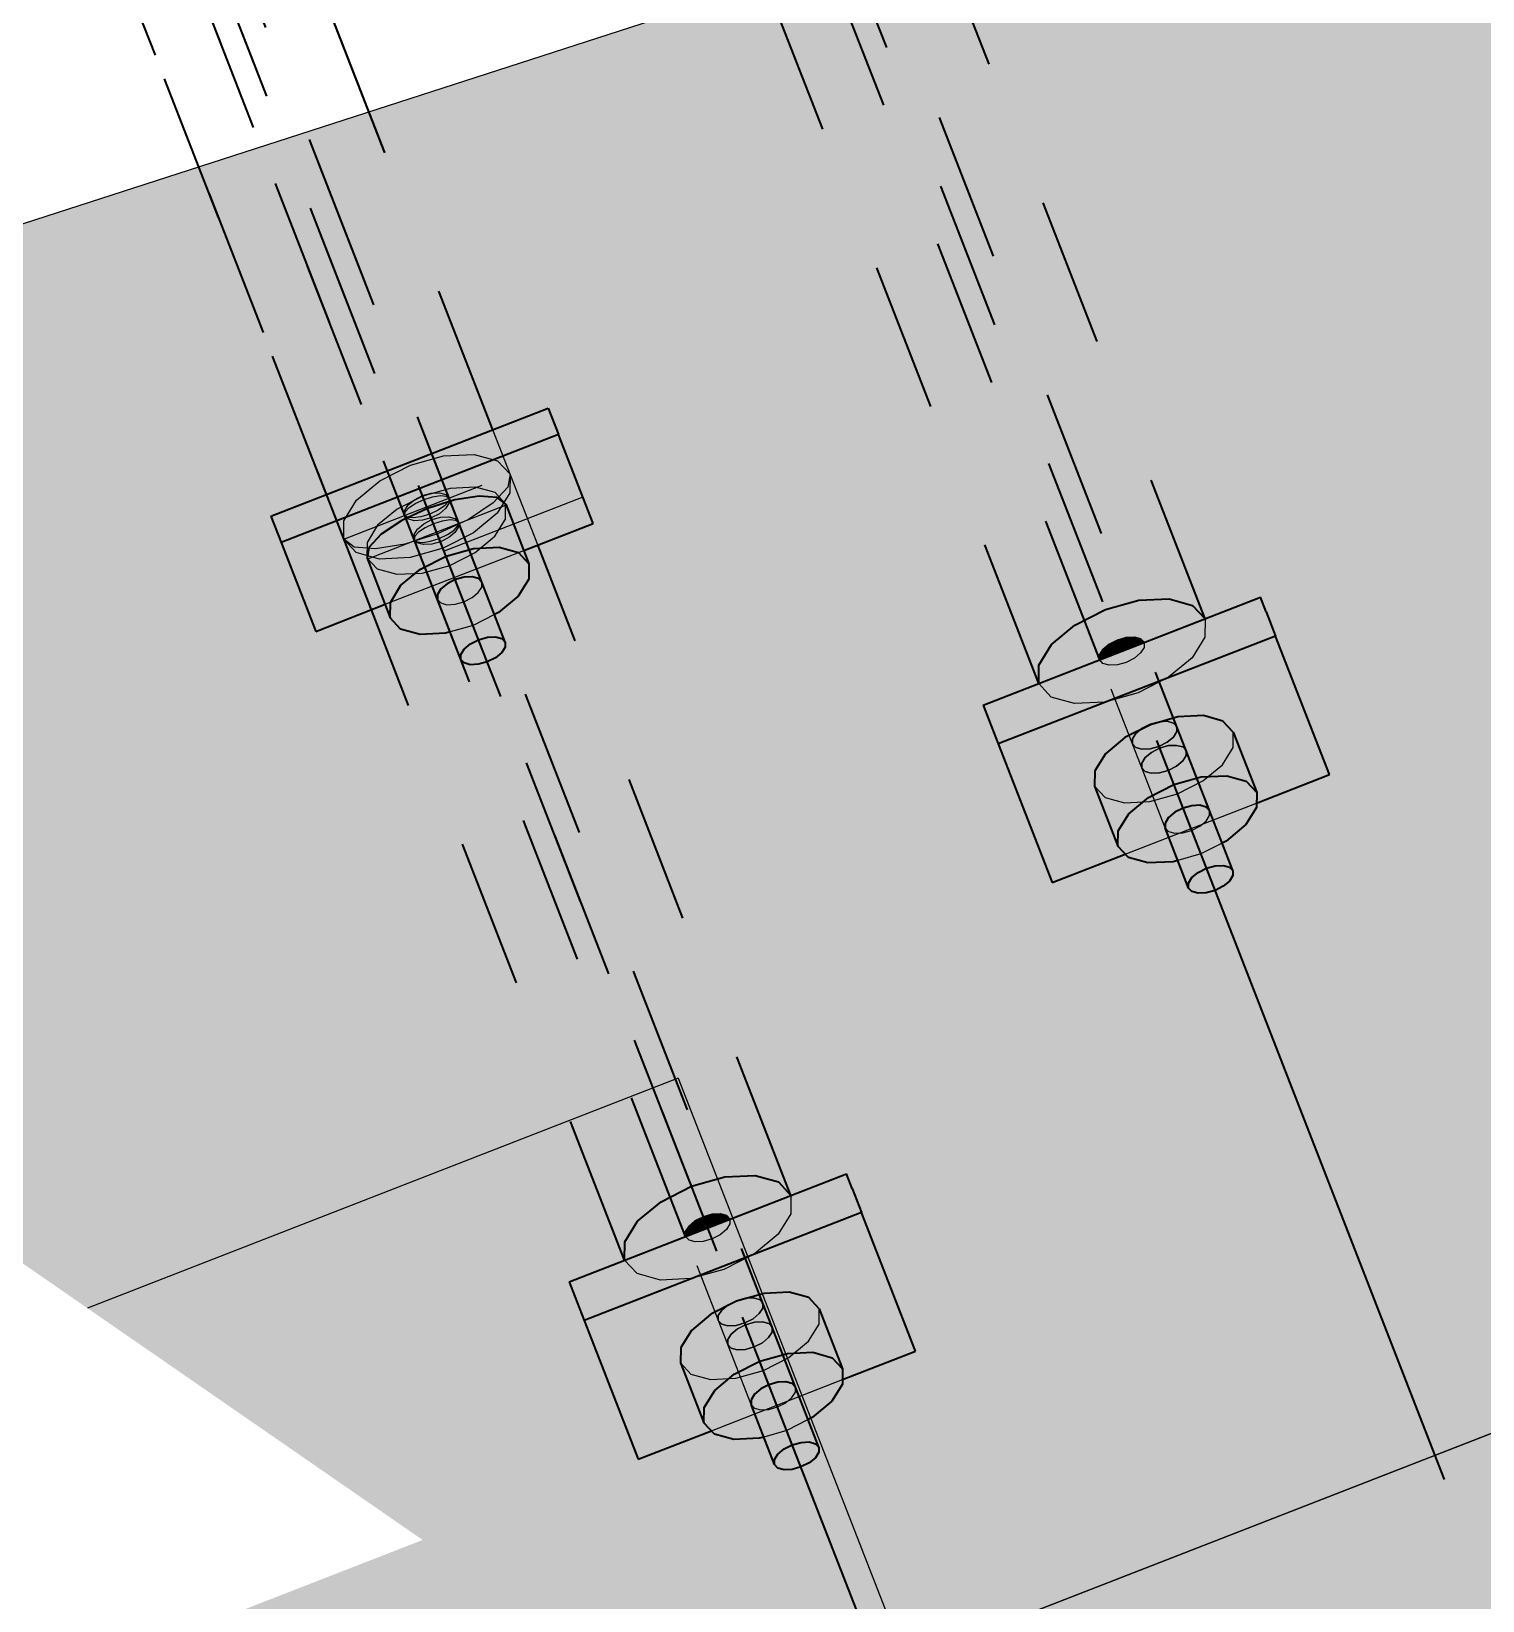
# Model space of a CAD drawing. Header units: metres. Extents: x 2688466 to 2688595, y 1221626 to 1221756.
# Drawn here: x 2688541.623 to 2688542.598, y 1221694.827 to 1221695.882 of the extents above; entities that cross this region are included whole.
import ezdxf

# ---------------------------------------------------------------- set-up
doc = ezdxf.new("R2010")
doc.units = ezdxf.units.M
doc.linetypes.add('AUSGEZOGEN', pattern=[0])
doc.linetypes.add('VERDECKT2_S2', pattern=[0.15, 0.1, -0.05])
for name, color, linetype, lineweight in [('Beton Ansicht', 7, 'AUSGEZOGEN', 35), ('Schnittbeschriftung', 7, 'AUSGEZOGEN', 50), ('Standard', 7, 'AUSGEZOGEN', 13)]:
    doc.layers.add(name, color=color, linetype=linetype, lineweight=lineweight)

msp = doc.modelspace()

# ---------------------------------------------------------------- hatches: boundary and pattern name
at = {"layer": 'Beton Ansicht', "linetype": 'AUSGEZOGEN', "lineweight": 13, "transparency": 33554687}
for color, points in [(6, [(2688541.7836, 1221695.5559), (2688541.7905, 1221695.5382), (2688541.9768, 1221695.6108), (2688541.9699, 1221695.6285)]), (6, [(2688541.7905, 1221695.5382), (2688541.8137, 1221695.4785), (2688541.8603, 1221695.4967), (2688541.8482, 1221695.5277), (2688541.8495, 1221695.5349), (2688541.8577, 1221695.5438), (2688541.8715, 1221695.553), (2688541.8889, 1221695.5611), (2688541.9072, 1221695.5669), (2688541.9236, 1221695.5694), (2688541.9356, 1221695.5684), (2688541.9414, 1221695.564), (2688541.9535, 1221695.5329), (2688542.0001, 1221695.5511), (2688541.9768, 1221695.6108)]), (5, [(2688541.9013, 1221695.5291), (2688541.9198, 1221695.5343), (2688541.9072, 1221695.5669), (2688541.8889, 1221695.5611)]), (5, [(2688541.9198, 1221695.5343), (2688541.9369, 1221695.5351), (2688541.9236, 1221695.5694), (2688541.9072, 1221695.5669)]), (5, [(2688541.9369, 1221695.5351), (2688541.95, 1221695.5315), (2688541.9356, 1221695.5684), (2688541.9236, 1221695.5694)]), (5, [(2688541.95, 1221695.5315), (2688541.957, 1221695.524), (2688541.9414, 1221695.564), (2688541.9356, 1221695.5684)]), (5, [(2688541.8842, 1221695.5204), (2688541.9013, 1221695.5291), (2688541.8889, 1221695.5611), (2688541.8715, 1221695.553)]), (5, [(2688541.871, 1221695.5095), (2688541.8842, 1221695.5204), (2688541.8715, 1221695.553), (2688541.8577, 1221695.5438)]), (5, [(2688541.8639, 1221695.498), (2688541.871, 1221695.5095), (2688541.8577, 1221695.5438), (2688541.8495, 1221695.5349)]), (5, [(2688541.8638, 1221695.4877), (2688541.8639, 1221695.498), (2688541.8495, 1221695.5349), (2688541.8482, 1221695.5277)]), (5, [(2688541.9366, 1221695.4912), (2688541.9498, 1221695.5022), (2688541.9569, 1221695.5137), (2688541.957, 1221695.524), (2688541.95, 1221695.5315), (2688541.9369, 1221695.5351), (2688541.9198, 1221695.5343), (2688541.9013, 1221695.5291), (2688541.8842, 1221695.5204), (2688541.871, 1221695.5095), (2688541.8639, 1221695.498), (2688541.8638, 1221695.4877), (2688541.8708, 1221695.4801), (2688541.8839, 1221695.4765), (2688541.9009, 1221695.4774), (2688541.904, 1221695.4782), (2688541.8955, 1221695.5), (2688541.8955, 1221695.5033), (2688541.8978, 1221695.507), (2688541.902, 1221695.5105), (2688541.9075, 1221695.5133), (2688541.9134, 1221695.5149), (2688541.9189, 1221695.5152), (2688541.9231, 1221695.514), (2688541.9253, 1221695.5116), (2688541.9338, 1221695.4898)]), (5, [(2688541.9232, 1221695.4729), (2688541.9291, 1221695.4746), (2688541.9134, 1221695.5149), (2688541.9075, 1221695.5133)]), (5, [(2688541.9291, 1221695.4746), (2688541.9346, 1221695.4748), (2688541.9189, 1221695.5152), (2688541.9134, 1221695.5149)]), (5, [(2688541.9346, 1221695.4748), (2688541.9388, 1221695.4737), (2688541.9231, 1221695.514), (2688541.9189, 1221695.5152)]), (5, [(2688541.9112, 1221695.463), (2688541.9135, 1221695.4666), (2688541.8978, 1221695.507), (2688541.8955, 1221695.5033)]), (5, [(2688541.9135, 1221695.4666), (2688541.9177, 1221695.4701), (2688541.902, 1221695.5105), (2688541.8978, 1221695.507)]), (5, [(2688541.9177, 1221695.4701), (2688541.9232, 1221695.4729), (2688541.9075, 1221695.5133), (2688541.902, 1221695.5105)]), (5, [(2688541.9388, 1221695.4737), (2688541.941, 1221695.4713), (2688541.9253, 1221695.5116), (2688541.9231, 1221695.514)]), (5, [(2688541.9112, 1221695.4597), (2688541.9112, 1221695.463), (2688541.8955, 1221695.5033), (2688541.8955, 1221695.5)]), (6, [(2688542.4525, 1221695.4916), (2688542.4487, 1221695.5015), (2688542.2623, 1221695.4289), (2688542.2662, 1221695.419)]), (6, [(2688542.2662, 1221695.419), (2688542.2724, 1221695.4029), (2688542.4588, 1221695.4754), (2688542.4525, 1221695.4916)]), (5, [(2688541.9387, 1221695.4643), (2688541.941, 1221695.468), (2688541.941, 1221695.4713), (2688541.9388, 1221695.4737), (2688541.9346, 1221695.4748), (2688541.9291, 1221695.4746), (2688541.9232, 1221695.4729), (2688541.9177, 1221695.4701), (2688541.9135, 1221695.4666), (2688541.9112, 1221695.463), (2688541.9112, 1221695.4597), (2688541.9134, 1221695.4573), (2688541.9176, 1221695.4561), (2688541.9231, 1221695.4564), (2688541.929, 1221695.458), (2688541.9345, 1221695.4608)]), (6, [(2688542.2724, 1221695.4029), (2688542.3087, 1221695.3097), (2688542.3578, 1221695.3288), (2688542.3529, 1221695.3341), (2688542.3372, 1221695.3744), (2688542.3373, 1221695.3847), (2688542.3444, 1221695.3962), (2688542.3576, 1221695.4071), (2688542.3747, 1221695.4158), (2688542.3932, 1221695.421), (2688542.4103, 1221695.4219), (2688542.4233, 1221695.4182), (2688542.4304, 1221695.4107), (2688542.4461, 1221695.3703), (2688542.446, 1221695.3631), (2688542.4951, 1221695.3823), (2688542.4588, 1221695.4754)]), (5, [(2688542.3526, 1221695.4727), (2688542.3471, 1221695.4699), (2688542.3498, 1221695.463), (2688542.3555, 1221695.4652)]), (5, [(2688542.3585, 1221695.4743), (2688542.3526, 1221695.4727), (2688542.3555, 1221695.4652), (2688542.3612, 1221695.4674)]), (5, [(2688542.364, 1221695.4746), (2688542.3585, 1221695.4743), (2688542.3612, 1221695.4674), (2688542.366, 1221695.4693)]), (5, [(2688542.3681, 1221695.4734), (2688542.364, 1221695.4746), (2688542.366, 1221695.4693), (2688542.3693, 1221695.4706)]), (5, [(2688542.3704, 1221695.471), (2688542.3681, 1221695.4734), (2688542.3693, 1221695.4706)]), (5, [(2688542.3429, 1221695.4664), (2688542.3406, 1221695.4627), (2688542.3417, 1221695.4598), (2688542.3449, 1221695.4611)]), (5, [(2688542.3406, 1221695.4627), (2688542.3406, 1221695.4594), (2688542.3417, 1221695.4598)]), (5, [(2688542.3471, 1221695.4699), (2688542.3429, 1221695.4664), (2688542.3449, 1221695.4611), (2688542.3498, 1221695.463)]), (5, [(2688542.3904, 1221695.3755), (2688542.4089, 1221695.3807), (2688542.3932, 1221695.421), (2688542.3747, 1221695.4158)]), (5, [(2688542.4089, 1221695.3807), (2688542.426, 1221695.3815), (2688542.4103, 1221695.4219), (2688542.3932, 1221695.421)]), (5, [(2688542.426, 1221695.3815), (2688542.4391, 1221695.3779), (2688542.4233, 1221695.4182), (2688542.4103, 1221695.4219)]), (5, [(2688542.3733, 1221695.3668), (2688542.3904, 1221695.3755), (2688542.3747, 1221695.4158), (2688542.3576, 1221695.4071)]), (5, [(2688542.4391, 1221695.3779), (2688542.4461, 1221695.3703), (2688542.4304, 1221695.4107), (2688542.4233, 1221695.4182)]), (5, [(2688542.3601, 1221695.3558), (2688542.3733, 1221695.3668), (2688542.3576, 1221695.4071), (2688542.3444, 1221695.3962)]), (5, [(2688542.353, 1221695.3444), (2688542.3601, 1221695.3558), (2688542.3444, 1221695.3962), (2688542.3373, 1221695.3847)]), (5, [(2688542.3529, 1221695.3341), (2688542.353, 1221695.3444), (2688542.3373, 1221695.3847), (2688542.3372, 1221695.3744)]), (5, [(2688542.4257, 1221695.3376), (2688542.4388, 1221695.3486), (2688542.446, 1221695.3601), (2688542.4461, 1221695.3703), (2688542.4391, 1221695.3779), (2688542.426, 1221695.3815), (2688542.4089, 1221695.3807), (2688542.3904, 1221695.3755), (2688542.3733, 1221695.3668), (2688542.3601, 1221695.3558), (2688542.353, 1221695.3444), (2688542.3529, 1221695.3341), (2688542.3599, 1221695.3265), (2688542.373, 1221695.3229), (2688542.39, 1221695.3237), (2688542.3931, 1221695.3246), (2688542.3846, 1221695.3464), (2688542.3846, 1221695.3497), (2688542.3869, 1221695.3534), (2688542.3911, 1221695.3569), (2688542.3966, 1221695.3597), (2688542.4025, 1221695.3613), (2688542.408, 1221695.3616), (2688542.4122, 1221695.3604), (2688542.4144, 1221695.358), (2688542.4229, 1221695.3362)]), (5, [(2688542.4026, 1221695.313), (2688542.4068, 1221695.3165), (2688542.3911, 1221695.3569), (2688542.3869, 1221695.3534)]), (5, [(2688542.4068, 1221695.3165), (2688542.4123, 1221695.3193), (2688542.3966, 1221695.3597), (2688542.3911, 1221695.3569)]), (5, [(2688542.4123, 1221695.3193), (2688542.4182, 1221695.321), (2688542.4025, 1221695.3613), (2688542.3966, 1221695.3597)]), (5, [(2688542.4182, 1221695.321), (2688542.4237, 1221695.3212), (2688542.408, 1221695.3616), (2688542.4025, 1221695.3613)]), (5, [(2688542.4237, 1221695.3212), (2688542.4279, 1221695.3201), (2688542.4122, 1221695.3604), (2688542.408, 1221695.3616)]), (5, [(2688542.4279, 1221695.3201), (2688542.4301, 1221695.3177), (2688542.4144, 1221695.358), (2688542.4122, 1221695.3604)]), (5, [(2688542.4003, 1221695.3093), (2688542.4026, 1221695.313), (2688542.3869, 1221695.3534), (2688542.3846, 1221695.3497)]), (5, [(2688542.4003, 1221695.306), (2688542.4003, 1221695.3093), (2688542.3846, 1221695.3497), (2688542.3846, 1221695.3464)]), (5, [(2688542.4278, 1221695.3107), (2688542.4301, 1221695.3144), (2688542.4301, 1221695.3177), (2688542.4279, 1221695.3201), (2688542.4237, 1221695.3212), (2688542.4182, 1221695.321), (2688542.4123, 1221695.3193), (2688542.4068, 1221695.3165), (2688542.4026, 1221695.313), (2688542.4003, 1221695.3093), (2688542.4003, 1221695.306), (2688542.4025, 1221695.3036), (2688542.4067, 1221695.3025), (2688542.4122, 1221695.3027), (2688542.4181, 1221695.3044), (2688542.4236, 1221695.3072)]), (6, [(2688542.1743, 1221695.104), (2688542.1704, 1221695.1139), (2688541.984, 1221695.0414), (2688541.9879, 1221695.0314)]), (6, [(2688541.9879, 1221695.0314), (2688541.9942, 1221695.0153), (2688542.1806, 1221695.0879), (2688542.1743, 1221695.104)]), (6, [(2688541.9942, 1221695.0153), (2688542.0305, 1221694.9221), (2688542.0796, 1221694.9412), (2688542.0746, 1221694.9465), (2688542.0589, 1221694.9869), (2688542.059, 1221694.9972), (2688542.0662, 1221695.0086), (2688542.0793, 1221695.0196), (2688542.0964, 1221695.0283), (2688542.115, 1221695.0335), (2688542.132, 1221695.0343), (2688542.1451, 1221695.0307), (2688542.1521, 1221695.0232), (2688542.1678, 1221694.9828), (2688542.1678, 1221694.9756), (2688542.2168, 1221694.9947), (2688542.1806, 1221695.0879)]), (5, [(2688542.0688, 1221695.0823), (2688542.0646, 1221695.0788), (2688542.0667, 1221695.0735), (2688542.0715, 1221695.0754)]), (5, [(2688542.0743, 1221695.0851), (2688542.0688, 1221695.0823), (2688542.0715, 1221695.0754), (2688542.0772, 1221695.0777)]), (5, [(2688542.0802, 1221695.0868), (2688542.0743, 1221695.0851), (2688542.0772, 1221695.0777), (2688542.0829, 1221695.0799)]), (5, [(2688542.0857, 1221695.087), (2688542.0802, 1221695.0868), (2688542.0829, 1221695.0799), (2688542.0878, 1221695.0818)]), (5, [(2688542.0899, 1221695.0859), (2688542.0857, 1221695.087), (2688542.0878, 1221695.0818), (2688542.091, 1221695.083)]), (5, [(2688542.0921, 1221695.0835), (2688542.0899, 1221695.0859), (2688542.091, 1221695.083)]), (5, [(2688542.0646, 1221695.0788), (2688542.0623, 1221695.0751), (2688542.0634, 1221695.0723), (2688542.0667, 1221695.0735)]), (5, [(2688542.0623, 1221695.0751), (2688542.0623, 1221695.0718), (2688542.0634, 1221695.0723)]), (5, [(2688542.1122, 1221694.988), (2688542.1307, 1221694.9931), (2688542.115, 1221695.0335), (2688542.0964, 1221695.0283)]), (5, [(2688542.1307, 1221694.9931), (2688542.1478, 1221694.994), (2688542.132, 1221695.0343), (2688542.115, 1221695.0335)]), (5, [(2688542.1478, 1221694.994), (2688542.1608, 1221694.9903), (2688542.1451, 1221695.0307), (2688542.132, 1221695.0343)]), (5, [(2688542.1608, 1221694.9903), (2688542.1678, 1221694.9828), (2688542.1521, 1221695.0232), (2688542.1451, 1221695.0307)]), (5, [(2688542.0819, 1221694.9683), (2688542.095, 1221694.9792), (2688542.0793, 1221695.0196), (2688542.0662, 1221695.0086)]), (5, [(2688542.095, 1221694.9792), (2688542.1122, 1221694.988), (2688542.0964, 1221695.0283), (2688542.0793, 1221695.0196)]), (5, [(2688542.0747, 1221694.9568), (2688542.0819, 1221694.9683), (2688542.0662, 1221695.0086), (2688542.059, 1221694.9972)]), (5, [(2688542.0746, 1221694.9465), (2688542.0747, 1221694.9568), (2688542.059, 1221694.9972), (2688542.0589, 1221694.9869)]), (5, [(2688542.1474, 1221694.9501), (2688542.1606, 1221694.961), (2688542.1677, 1221694.9725), (2688542.1678, 1221694.9828), (2688542.1608, 1221694.9903), (2688542.1478, 1221694.994), (2688542.1307, 1221694.9931), (2688542.1122, 1221694.988), (2688542.095, 1221694.9792), (2688542.0819, 1221694.9683), (2688542.0747, 1221694.9568), (2688542.0746, 1221694.9465), (2688542.0817, 1221694.939), (2688542.0947, 1221694.9354), (2688542.1118, 1221694.9362), (2688542.1148, 1221694.937), (2688542.1063, 1221694.9589), (2688542.1063, 1221694.9621), (2688542.1086, 1221694.9658), (2688542.1128, 1221694.9693), (2688542.1183, 1221694.9721), (2688542.1243, 1221694.9738), (2688542.1297, 1221694.974), (2688542.1339, 1221694.9729), (2688542.1361, 1221694.9705), (2688542.1446, 1221694.9487)]), (5, [(2688542.1221, 1221694.9218), (2688542.1243, 1221694.9255), (2688542.1086, 1221694.9658), (2688542.1063, 1221694.9621)]), (5, [(2688542.1243, 1221694.9255), (2688542.1286, 1221694.929), (2688542.1128, 1221694.9693), (2688542.1086, 1221694.9658)]), (5, [(2688542.1286, 1221694.929), (2688542.134, 1221694.9318), (2688542.1183, 1221694.9721), (2688542.1128, 1221694.9693)]), (5, [(2688542.134, 1221694.9318), (2688542.14, 1221694.9334), (2688542.1243, 1221694.9738), (2688542.1183, 1221694.9721)]), (5, [(2688542.14, 1221694.9334), (2688542.1454, 1221694.9337), (2688542.1297, 1221694.974), (2688542.1243, 1221694.9738)]), (5, [(2688542.1454, 1221694.9337), (2688542.1496, 1221694.9325), (2688542.1339, 1221694.9729), (2688542.1297, 1221694.974)]), (5, [(2688542.1496, 1221694.9325), (2688542.1519, 1221694.9301), (2688542.1361, 1221694.9705), (2688542.1339, 1221694.9729)]), (5, [(2688542.122, 1221694.9185), (2688542.1221, 1221694.9218), (2688542.1063, 1221694.9621), (2688542.1063, 1221694.9589)]), (5, [(2688542.1495, 1221694.9231), (2688542.1518, 1221694.9268), (2688542.1519, 1221694.9301), (2688542.1496, 1221694.9325), (2688542.1454, 1221694.9337), (2688542.14, 1221694.9334), (2688542.134, 1221694.9318), (2688542.1286, 1221694.929), (2688542.1243, 1221694.9255), (2688542.1221, 1221694.9218), (2688542.122, 1221694.9185), (2688542.1243, 1221694.9161), (2688542.1285, 1221694.9149), (2688542.1339, 1221694.9152), (2688542.1398, 1221694.9169), (2688542.1453, 1221694.9196)])]:
    msp.add_hatch(color=color, dxfattribs=at).paths.add_polyline_path(points)
at = {"layer": 'Standard', "linetype": 'AUSGEZOGEN', "lineweight": 13, "transparency": 33554559}
h = msp.add_hatch(color=7, dxfattribs=at)
h.set_gradient(color1=(140, 255, 140), color2=(140, 255, 140), one_color=1)
h.paths.add_polyline_path([(2688541.5361, 1221695.7264), (2688541.2125, 1221695.6363), (2688541.072, 1221695.5963), (2688541.006, 1221695.5042), (2688541.0209, 1221695.4658), (2688541.8856, 1221694.8678), (2688541.6047, 1221694.7584), (2688541.4486, 1221694.6976), (2688541.1304, 1221694.5737), (2688540.7443, 1221694.4233), (2688541.4167, 1221694.4772), (2688543.6531, 1221695.3481), (2688543.9823, 1221695.6051), (2688543.6439, 1221696.4739), (2688542.4109, 1221696.0095)], flags=0)
at = {"layer": 'Standard', "linetype": 'AUSGEZOGEN', "lineweight": 25, "transparency": 33554687}
h = msp.add_hatch(dxfattribs=at)
h.set_pattern_fill('MUSTER', scale=0.8775, angle=201.28, style=0, pattern_type=2)
h.set_pattern_definition([(201.28, (2688527.0456, 1221728.8827), (-0.499203, -1.136138), [0.8775, -0.8775]), (291.28, (2688527.0456, 1221728.8827), (1.136138, -0.499203), [0.8775, -0.8775])])
h.paths.add_polyline_path([(2688541.4486, 1221694.6976), (2688541.1304, 1221694.5737), (2688540.7443, 1221694.4233), (2688541.4167, 1221694.4772), (2688543.6531, 1221695.3481), (2688543.9823, 1221695.6051), (2688543.6439, 1221696.4739), (2688542.4109, 1221696.0095), (2688541.5361, 1221695.7264), (2688541.072, 1221695.5963), (2688541.006, 1221695.5042), (2688541.0209, 1221695.4658), (2688541.8856, 1221694.8678), (2688541.6047, 1221694.7584)], flags=0)
at = {"layer": 'Standard', "linetype": 'AUSGEZOGEN', "lineweight": 13, "transparency": 33554559}
h = msp.add_hatch(color=7, dxfattribs=at)
h.set_gradient(color1=(199, 199, 199), color2=(199, 199, 199), one_color=1)
h.paths.add_polyline_path([(2688541.6562, 1221693.8622), (2688543.8926, 1221694.7331), (2688543.6531, 1221695.3481), (2688541.4167, 1221694.4772)], flags=0)

# ---------------------------------------------------------------- linework, layer by layer
at = {"layer": 'Beton Ansicht', "linetype": 'VERDECKT2_S2', "lineweight": 35, "transparency": 33554687}
for p, q in [((2688541.9261, 1221695.4655), (2688539.9918, 1221700.4322)), ((2688541.9253, 1221695.5116), (2688540.0176, 1221700.41)), ((2688541.8955, 1221695.5), (2688539.9878, 1221700.3984)), ((2688542.4152, 1221695.3119), (2688540.4589, 1221700.3351)), ((2688542.1369, 1221694.9243), (2688540.0344, 1221700.3231)), ((2688542.4144, 1221695.358), (2688540.4847, 1221700.3129)), ((2688542.3406, 1221695.4594), (2688540.4549, 1221700.3013)), ((2688542.1361, 1221694.9705), (2688540.2064, 1221699.9254)), ((2688542.0623, 1221695.0718), (2688540.1766, 1221699.9138)), ((2688541.8511, 1221695.493), (2688540.1356, 1221699.8978)), ((2688542.4114, 1221695.487), (2688541.9605, 1221696.6448)), ((2688542.2996, 1221695.4434), (2688541.8645, 1221696.5605)), ((2688541.9327, 1221695.614), (2688541.6406, 1221696.364)), ((2688541.9327, 1221695.6139), (2688541.6406, 1221696.364)), ((2688541.8209, 1221695.5704), (2688541.5364, 1221696.3008)), ((2688542.1331, 1221695.0994), (2688541.9629, 1221695.5366)), ((2688542.0213, 1221695.0559), (2688541.8511, 1221695.493)), ((2688542.0833, 1221695.062), (2688541.9261, 1221695.4655))]:
    msp.add_line(p, q, dxfattribs=at)
at = {"layer": 'Beton Ansicht', "linetype": 'AUSGEZOGEN', "lineweight": 35, "transparency": 33554687}
for p, q in [((2688541.7836, 1221695.5559), (2688541.9699, 1221695.6285)), ((2688541.9699, 1221695.6285), (2688541.9768, 1221695.6108)), ((2688541.9768, 1221695.6108), (2688541.7905, 1221695.5382)), ((2688542.0001, 1221695.5511), (2688541.9768, 1221695.6108)), ((2688541.9072, 1221695.5669), (2688541.8889, 1221695.5611)), ((2688541.9236, 1221695.5694), (2688541.9072, 1221695.5669)), ((2688541.9356, 1221695.5684), (2688541.9236, 1221695.5694)), ((2688541.9414, 1221695.564), (2688541.9356, 1221695.5684)), ((2688541.8889, 1221695.5611), (2688541.8715, 1221695.553)), ((2688541.9414, 1221695.564), (2688541.957, 1221695.524)), ((2688541.7836, 1221695.5559), (2688541.7905, 1221695.5382)), ((2688541.8715, 1221695.553), (2688541.8577, 1221695.5438)), ((2688541.9535, 1221695.5329), (2688542.0001, 1221695.5511)), ((2688541.7905, 1221695.5382), (2688541.8137, 1221695.4785)), ((2688541.8577, 1221695.5438), (2688541.8495, 1221695.5349)), ((2688541.8495, 1221695.5349), (2688541.8482, 1221695.5277)), ((2688541.8482, 1221695.5277), (2688541.8638, 1221695.4877)), ((2688541.8842, 1221695.5204), (2688541.9013, 1221695.5291)), ((2688541.9013, 1221695.5291), (2688541.9198, 1221695.5343)), ((2688541.9198, 1221695.5343), (2688541.9369, 1221695.5351)), ((2688541.9369, 1221695.5351), (2688541.95, 1221695.5315)), ((2688541.95, 1221695.5315), (2688541.957, 1221695.524)), ((2688541.871, 1221695.5095), (2688541.8842, 1221695.5204)), ((2688541.9134, 1221695.5149), (2688541.9075, 1221695.5133)), ((2688541.9189, 1221695.5152), (2688541.9134, 1221695.5149)), ((2688541.9231, 1221695.514), (2688541.9189, 1221695.5152)), ((2688541.957, 1221695.524), (2688541.9569, 1221695.5137)), ((2688541.8639, 1221695.498), (2688541.871, 1221695.5095)), ((2688541.8978, 1221695.507), (2688541.8955, 1221695.5033)), ((2688541.902, 1221695.5105), (2688541.8978, 1221695.507)), ((2688541.9075, 1221695.5133), (2688541.902, 1221695.5105)), ((2688541.9253, 1221695.5116), (2688541.9231, 1221695.514)), ((2688541.941, 1221695.4713), (2688541.9253, 1221695.5116)), ((2688541.9569, 1221695.5137), (2688541.9498, 1221695.5022)), ((2688541.8137, 1221695.4785), (2688541.8603, 1221695.4967)), ((2688541.8638, 1221695.4877), (2688541.8639, 1221695.498)), ((2688541.8955, 1221695.5033), (2688541.8955, 1221695.5)), ((2688541.9112, 1221695.4597), (2688541.8955, 1221695.5)), ((2688541.9498, 1221695.5022), (2688541.9366, 1221695.4912)), ((2688542.2623, 1221695.4289), (2688542.4487, 1221695.5015)), ((2688542.324, 1221695.4827), (2688542.3446, 1221695.4932)), ((2688542.3446, 1221695.4932), (2688542.3668, 1221695.4994)), ((2688542.3668, 1221695.4994), (2688542.3873, 1221695.5004)), ((2688542.3873, 1221695.5004), (2688542.403, 1221695.496)), ((2688542.403, 1221695.496), (2688542.4114, 1221695.487)), ((2688542.4525, 1221695.4916), (2688542.4487, 1221695.5015)), ((2688541.8708, 1221695.4801), (2688541.8638, 1221695.4877)), ((2688541.9366, 1221695.4912), (2688541.9338, 1221695.4898)), ((2688542.3082, 1221695.4696), (2688542.324, 1221695.4827)), ((2688542.4525, 1221695.4916), (2688542.4588, 1221695.4754)), ((2688541.8839, 1221695.4765), (2688541.8708, 1221695.4801)), ((2688541.9009, 1221695.4774), (2688541.8839, 1221695.4765)), ((2688541.904, 1221695.4782), (2688541.9009, 1221695.4774)), ((2688541.9177, 1221695.4701), (2688541.9232, 1221695.4729)), ((2688541.9232, 1221695.4729), (2688541.9291, 1221695.4746)), ((2688541.9291, 1221695.4746), (2688541.9346, 1221695.4748)), ((2688541.9346, 1221695.4748), (2688541.9388, 1221695.4737)), ((2688541.9388, 1221695.4737), (2688541.941, 1221695.4713)), ((2688542.4588, 1221695.4754), (2688542.2724, 1221695.4029)), ((2688542.3471, 1221695.4699), (2688542.3526, 1221695.4727)), ((2688542.3526, 1221695.4727), (2688542.3585, 1221695.4743)), ((2688542.3585, 1221695.4743), (2688542.364, 1221695.4746)), ((2688542.364, 1221695.4746), (2688542.3681, 1221695.4734)), ((2688542.3681, 1221695.4734), (2688542.3704, 1221695.471)), ((2688542.4951, 1221695.3823), (2688542.4588, 1221695.4754)), ((2688541.9112, 1221695.463), (2688541.9135, 1221695.4666)), ((2688541.9112, 1221695.4597), (2688541.9112, 1221695.463)), ((2688541.9135, 1221695.4666), (2688541.9177, 1221695.4701)), ((2688541.9387, 1221695.4643), (2688541.9345, 1221695.4608)), ((2688541.941, 1221695.468), (2688541.9387, 1221695.4643)), ((2688541.941, 1221695.4713), (2688541.941, 1221695.468)), ((2688542.2997, 1221695.4558), (2688542.3082, 1221695.4696)), ((2688542.3406, 1221695.4627), (2688542.3429, 1221695.4664)), ((2688542.3406, 1221695.4594), (2688542.3406, 1221695.4627)), ((2688542.3429, 1221695.4664), (2688542.3471, 1221695.4699)), ((2688541.9134, 1221695.4573), (2688541.9112, 1221695.4597)), ((2688541.9176, 1221695.4561), (2688541.9134, 1221695.4573)), ((2688541.9231, 1221695.4564), (2688541.9176, 1221695.4561)), ((2688541.929, 1221695.458), (2688541.9231, 1221695.4564)), ((2688541.9345, 1221695.4608), (2688541.929, 1221695.458)), ((2688542.2996, 1221695.4434), (2688542.2997, 1221695.4558)), ((2688542.2623, 1221695.4289), (2688542.2662, 1221695.419)), ((2688542.3932, 1221695.421), (2688542.3747, 1221695.4158)), ((2688542.4103, 1221695.4219), (2688542.3932, 1221695.421)), ((2688542.4233, 1221695.4182), (2688542.4103, 1221695.4219)), ((2688542.2662, 1221695.419), (2688542.2724, 1221695.4029)), ((2688542.3747, 1221695.4158), (2688542.3576, 1221695.4071)), ((2688542.4304, 1221695.4107), (2688542.4233, 1221695.4182)), ((2688542.4304, 1221695.4107), (2688542.4461, 1221695.3703)), ((2688542.2724, 1221695.4029), (2688542.3087, 1221695.3097)), ((2688542.3576, 1221695.4071), (2688542.3444, 1221695.3962)), ((2688542.3444, 1221695.3962), (2688542.3373, 1221695.3847)), ((2688542.3373, 1221695.3847), (2688542.3372, 1221695.3744)), ((2688542.3904, 1221695.3755), (2688542.4089, 1221695.3807)), ((2688542.4089, 1221695.3807), (2688542.426, 1221695.3815)), ((2688542.426, 1221695.3815), (2688542.4391, 1221695.3779)), ((2688542.4391, 1221695.3779), (2688542.4461, 1221695.3703)), ((2688542.446, 1221695.3631), (2688542.4951, 1221695.3823)), ((2688542.3372, 1221695.3744), (2688542.3529, 1221695.3341)), ((2688542.3601, 1221695.3558), (2688542.3733, 1221695.3668)), ((2688542.3733, 1221695.3668), (2688542.3904, 1221695.3755)), ((2688542.4461, 1221695.3703), (2688542.446, 1221695.3601)), ((2688542.3911, 1221695.3569), (2688542.3869, 1221695.3534)), ((2688542.3966, 1221695.3597), (2688542.3911, 1221695.3569)), ((2688542.4025, 1221695.3613), (2688542.3966, 1221695.3597)), ((2688542.408, 1221695.3616), (2688542.4025, 1221695.3613)), ((2688542.4122, 1221695.3604), (2688542.408, 1221695.3616)), ((2688542.4144, 1221695.358), (2688542.4122, 1221695.3604)), ((2688542.4301, 1221695.3177), (2688542.4144, 1221695.358)), ((2688542.446, 1221695.3601), (2688542.4388, 1221695.3486)), ((2688542.353, 1221695.3444), (2688542.3601, 1221695.3558)), ((2688542.3869, 1221695.3534), (2688542.3846, 1221695.3497)), ((2688542.3846, 1221695.3497), (2688542.3846, 1221695.3464)), ((2688542.4003, 1221695.306), (2688542.3846, 1221695.3464)), ((2688542.4388, 1221695.3486), (2688542.4257, 1221695.3376)), ((2688542.3529, 1221695.3341), (2688542.353, 1221695.3444)), ((2688542.4257, 1221695.3376), (2688542.4229, 1221695.3362)), ((2688542.3087, 1221695.3097), (2688542.3578, 1221695.3288)), ((2688542.3599, 1221695.3265), (2688542.3529, 1221695.3341)), ((2688542.373, 1221695.3229), (2688542.3599, 1221695.3265)), ((2688542.3931, 1221695.3246), (2688542.39, 1221695.3237)), ((2688542.39, 1221695.3237), (2688542.373, 1221695.3229)), ((2688542.4026, 1221695.313), (2688542.4068, 1221695.3165)), ((2688542.4068, 1221695.3165), (2688542.4123, 1221695.3193)), ((2688542.4123, 1221695.3193), (2688542.4182, 1221695.321)), ((2688542.4182, 1221695.321), (2688542.4237, 1221695.3212)), ((2688542.4237, 1221695.3212), (2688542.4279, 1221695.3201)), ((2688542.4301, 1221695.3144), (2688542.4278, 1221695.3107)), ((2688542.4279, 1221695.3201), (2688542.4301, 1221695.3177)), ((2688542.4301, 1221695.3177), (2688542.4301, 1221695.3144)), ((2688542.4003, 1221695.3093), (2688542.4026, 1221695.313)), ((2688542.4003, 1221695.306), (2688542.4003, 1221695.3093)), ((2688542.4025, 1221695.3036), (2688542.4003, 1221695.306)), ((2688542.4067, 1221695.3025), (2688542.4025, 1221695.3036)), ((2688542.4181, 1221695.3044), (2688542.4122, 1221695.3027)), ((2688542.5723, 1221694.9084), (2688542.4152, 1221695.3119)), ((2688542.4236, 1221695.3072), (2688542.4181, 1221695.3044)), ((2688542.4278, 1221695.3107), (2688542.4236, 1221695.3072)), ((2688542.4122, 1221695.3027), (2688542.4067, 1221695.3025)), ((2688541.984, 1221695.0414), (2688542.1704, 1221695.1139)), ((2688542.1743, 1221695.104), (2688542.1704, 1221695.1139)), ((2688542.0458, 1221695.0951), (2688542.0663, 1221695.1056)), ((2688542.0663, 1221695.1056), (2688542.0886, 1221695.1118)), ((2688542.0886, 1221695.1118), (2688542.1091, 1221695.1128)), ((2688542.1091, 1221695.1128), (2688542.1247, 1221695.1085)), ((2688542.1247, 1221695.1085), (2688542.1331, 1221695.0994)), ((2688542.1743, 1221695.104), (2688542.1806, 1221695.0879)), ((2688542.03, 1221695.082), (2688542.0458, 1221695.0951)), ((2688542.1806, 1221695.0879), (2688541.9942, 1221695.0153)), ((2688542.0214, 1221695.0682), (2688542.03, 1221695.082)), ((2688542.0646, 1221695.0788), (2688542.0688, 1221695.0823)), ((2688542.0688, 1221695.0823), (2688542.0743, 1221695.0851)), ((2688542.0743, 1221695.0851), (2688542.0802, 1221695.0868)), ((2688542.0802, 1221695.0868), (2688542.0857, 1221695.087)), ((2688542.0857, 1221695.087), (2688542.0899, 1221695.0859)), ((2688542.0899, 1221695.0859), (2688542.0921, 1221695.0835)), ((2688542.2168, 1221694.9947), (2688542.1806, 1221695.0879)), ((2688542.0623, 1221695.0751), (2688542.0646, 1221695.0788)), ((2688542.0623, 1221695.0718), (2688542.0623, 1221695.0751)), ((2688542.0213, 1221695.0559), (2688542.0214, 1221695.0682)), ((2688541.984, 1221695.0414), (2688541.9879, 1221695.0314)), ((2688541.9879, 1221695.0314), (2688541.9942, 1221695.0153)), ((2688542.115, 1221695.0335), (2688542.0964, 1221695.0283)), ((2688542.132, 1221695.0343), (2688542.115, 1221695.0335)), ((2688542.1451, 1221695.0307), (2688542.132, 1221695.0343)), ((2688542.1521, 1221695.0232), (2688542.1451, 1221695.0307)), ((2688542.0793, 1221695.0196), (2688542.0662, 1221695.0086)), ((2688542.0964, 1221695.0283), (2688542.0793, 1221695.0196)), ((2688542.1521, 1221695.0232), (2688542.1678, 1221694.9828)), ((2688541.9942, 1221695.0153), (2688542.0305, 1221694.9221)), ((2688542.0662, 1221695.0086), (2688542.059, 1221694.9972)), ((2688542.059, 1221694.9972), (2688542.0589, 1221694.9869)), ((2688542.0589, 1221694.9869), (2688542.0746, 1221694.9465)), ((2688542.095, 1221694.9792), (2688542.1122, 1221694.988)), ((2688542.1122, 1221694.988), (2688542.1307, 1221694.9931)), ((2688542.1307, 1221694.9931), (2688542.1478, 1221694.994)), ((2688542.1478, 1221694.994), (2688542.1608, 1221694.9903)), ((2688542.1608, 1221694.9903), (2688542.1678, 1221694.9828)), ((2688542.1678, 1221694.9756), (2688542.2168, 1221694.9947)), ((2688542.0819, 1221694.9683), (2688542.095, 1221694.9792)), ((2688542.1678, 1221694.9828), (2688542.1677, 1221694.9725)), ((2688542.0747, 1221694.9568), (2688542.0819, 1221694.9683)), ((2688542.1086, 1221694.9658), (2688542.1063, 1221694.9621)), ((2688542.1128, 1221694.9693), (2688542.1086, 1221694.9658)), ((2688542.1183, 1221694.9721), (2688542.1128, 1221694.9693)), ((2688542.1243, 1221694.9738), (2688542.1183, 1221694.9721)), ((2688542.1297, 1221694.974), (2688542.1243, 1221694.9738)), ((2688542.1339, 1221694.9729), (2688542.1297, 1221694.974)), ((2688542.1361, 1221694.9705), (2688542.1339, 1221694.9729)), ((2688542.1519, 1221694.9301), (2688542.1361, 1221694.9705)), ((2688542.1677, 1221694.9725), (2688542.1606, 1221694.961)), ((2688542.0746, 1221694.9465), (2688542.0747, 1221694.9568)), ((2688542.1063, 1221694.9621), (2688542.1063, 1221694.9589)), ((2688542.122, 1221694.9185), (2688542.1063, 1221694.9589)), ((2688542.1606, 1221694.961), (2688542.1474, 1221694.9501)), ((2688542.0817, 1221694.939), (2688542.0746, 1221694.9465)), ((2688542.1474, 1221694.9501), (2688542.1446, 1221694.9487)), ((2688542.0305, 1221694.9221), (2688542.0796, 1221694.9412)), ((2688542.0947, 1221694.9354), (2688542.0817, 1221694.939)), ((2688542.1118, 1221694.9362), (2688542.0947, 1221694.9354)), ((2688542.1148, 1221694.937), (2688542.1118, 1221694.9362)), ((2688542.1221, 1221694.9218), (2688542.1243, 1221694.9255)), ((2688542.1243, 1221694.9255), (2688542.1286, 1221694.929)), ((2688542.1286, 1221694.929), (2688542.134, 1221694.9318)), ((2688542.134, 1221694.9318), (2688542.14, 1221694.9334)), ((2688542.2941, 1221694.5208), (2688542.1369, 1221694.9243)), ((2688542.14, 1221694.9334), (2688542.1454, 1221694.9337)), ((2688542.1454, 1221694.9337), (2688542.1496, 1221694.9325)), ((2688542.1518, 1221694.9268), (2688542.1495, 1221694.9231)), ((2688542.1496, 1221694.9325), (2688542.1519, 1221694.9301)), ((2688542.1519, 1221694.9301), (2688542.1518, 1221694.9268)), ((2688542.122, 1221694.9185), (2688542.1221, 1221694.9218)), ((2688542.1243, 1221694.9161), (2688542.122, 1221694.9185)), ((2688542.1285, 1221694.9149), (2688542.1243, 1221694.9161)), ((2688542.1339, 1221694.9152), (2688542.1285, 1221694.9149)), ((2688542.1398, 1221694.9169), (2688542.1339, 1221694.9152)), ((2688542.1453, 1221694.9196), (2688542.1398, 1221694.9169)), ((2688542.1495, 1221694.9231), (2688542.1453, 1221694.9196))]:
    msp.add_line(p, q, dxfattribs=at)
at = {"layer": 'Beton Ansicht', "linetype": 'VERDECKT2_S2', "lineweight": 25, "transparency": 33554687}
for p, q in [((2688541.9629, 1221695.5366), (2688541.9327, 1221695.614)), ((2688541.9443, 1221695.5841), (2688541.9327, 1221695.6139)), ((2688541.8569, 1221695.5798), (2688541.8775, 1221695.5903)), ((2688541.8775, 1221695.5903), (2688541.8997, 1221695.5965)), ((2688541.8997, 1221695.5965), (2688541.9202, 1221695.5975)), ((2688541.9202, 1221695.5975), (2688541.9359, 1221695.5931)), ((2688541.9359, 1221695.5931), (2688541.9443, 1221695.5841)), ((2688541.8325, 1221695.5405), (2688541.9443, 1221695.5841)), ((2688541.8412, 1221695.5667), (2688541.8569, 1221695.5798)), ((2688541.9443, 1221695.5841), (2688541.9428, 1221695.5754)), ((2688541.9443, 1221695.5841), (2688541.9442, 1221695.5717)), ((2688541.9932, 1221695.5687), (2688541.8068, 1221695.4962)), ((2688541.8325, 1221695.5405), (2688541.8209, 1221695.5704)), ((2688541.8856, 1221695.5695), (2688541.8685, 1221695.5607)), ((2688541.8758, 1221695.5635), (2688541.88, 1221695.567)), ((2688541.88, 1221695.567), (2688541.8855, 1221695.5698)), ((2688541.8809, 1221695.5646), (2688541.8865, 1221695.5672)), ((2688541.8855, 1221695.5698), (2688541.8914, 1221695.5714)), ((2688541.9041, 1221695.5746), (2688541.8856, 1221695.5695)), ((2688541.8865, 1221695.5672), (2688541.8923, 1221695.569)), ((2688541.8914, 1221695.5714), (2688541.8969, 1221695.5717)), ((2688541.8923, 1221695.569), (2688541.8976, 1221695.5699)), ((2688541.8969, 1221695.5717), (2688541.9011, 1221695.5705)), ((2688541.8976, 1221695.5699), (2688541.9014, 1221695.5695)), ((2688541.9011, 1221695.5705), (2688541.9033, 1221695.5681)), ((2688541.9014, 1221695.5695), (2688541.9033, 1221695.5681)), ((2688541.9033, 1221695.5681), (2688541.9029, 1221695.5658)), ((2688541.9033, 1221695.5681), (2688541.9033, 1221695.5648)), ((2688541.9212, 1221695.5755), (2688541.9041, 1221695.5746)), ((2688541.9343, 1221695.5718), (2688541.9212, 1221695.5755)), ((2688541.9428, 1221695.5754), (2688541.933, 1221695.5648)), ((2688541.9413, 1221695.5643), (2688541.9343, 1221695.5718)), ((2688541.9442, 1221695.5717), (2688541.9356, 1221695.5579)), ((2688541.8326, 1221695.5529), (2688541.8412, 1221695.5667)), ((2688541.8488, 1221695.5272), (2688541.9413, 1221695.5633)), ((2688541.8685, 1221695.5607), (2688541.8553, 1221695.5498)), ((2688541.8735, 1221695.5598), (2688541.8758, 1221695.5635)), ((2688541.8735, 1221695.5565), (2688541.8735, 1221695.5598)), ((2688541.8735, 1221695.5565), (2688541.8739, 1221695.5588)), ((2688541.8757, 1221695.5541), (2688541.8735, 1221695.5565)), ((2688541.8753, 1221695.5551), (2688541.8735, 1221695.5565)), ((2688541.8739, 1221695.5588), (2688541.8765, 1221695.5617)), ((2688541.8765, 1221695.5617), (2688541.8809, 1221695.5646)), ((2688541.8903, 1221695.5574), (2688541.8844, 1221695.5556)), ((2688541.8959, 1221695.56), (2688541.8903, 1221695.5574)), ((2688541.8968, 1221695.5576), (2688541.8913, 1221695.5549)), ((2688541.9003, 1221695.563), (2688541.8959, 1221695.56)), ((2688541.901, 1221695.5611), (2688541.8968, 1221695.5576)), ((2688541.9029, 1221695.5658), (2688541.9003, 1221695.563)), ((2688541.9033, 1221695.5648), (2688541.901, 1221695.5611)), ((2688541.933, 1221695.5648), (2688541.9164, 1221695.5538)), ((2688541.9356, 1221695.5579), (2688541.9198, 1221695.5448)), ((2688541.9412, 1221695.554), (2688541.9413, 1221695.5643)), ((2688541.9413, 1221695.5643), (2688541.9414, 1221695.564)), ((2688541.9413, 1221695.5633), (2688541.9414, 1221695.564)), ((2688541.8325, 1221695.5405), (2688541.8326, 1221695.5529)), ((2688541.8553, 1221695.5498), (2688541.8482, 1221695.5383)), ((2688541.8792, 1221695.5548), (2688541.8753, 1221695.5551)), ((2688541.8799, 1221695.5529), (2688541.8757, 1221695.5541)), ((2688541.8844, 1221695.5556), (2688541.8792, 1221695.5548)), ((2688541.8798, 1221695.5437), (2688541.8821, 1221695.5473)), ((2688541.8854, 1221695.5532), (2688541.8799, 1221695.5529)), ((2688541.8821, 1221695.5473), (2688541.8863, 1221695.5508)), ((2688541.8873, 1221695.5481), (2688541.8829, 1221695.5452)), ((2688541.8913, 1221695.5549), (2688541.8854, 1221695.5532)), ((2688541.8863, 1221695.5508), (2688541.8918, 1221695.5536)), ((2688541.8929, 1221695.5507), (2688541.8873, 1221695.5481)), ((2688541.8918, 1221695.5536), (2688541.8977, 1221695.5553)), ((2688541.8988, 1221695.5526), (2688541.8929, 1221695.5507)), ((2688541.9164, 1221695.5538), (2688541.8955, 1221695.544)), ((2688541.8977, 1221695.5553), (2688541.9032, 1221695.5555)), ((2688541.904, 1221695.5534), (2688541.8988, 1221695.5526)), ((2688541.9023, 1221695.5436), (2688541.9067, 1221695.5465)), ((2688541.9032, 1221695.5555), (2688541.9073, 1221695.5544)), ((2688541.9079, 1221695.5531), (2688541.904, 1221695.5534)), ((2688541.9067, 1221695.5465), (2688541.9093, 1221695.5494)), ((2688541.9073, 1221695.5544), (2688541.9096, 1221695.552)), ((2688541.9096, 1221695.5487), (2688541.9073, 1221695.545)), ((2688541.9097, 1221695.5517), (2688541.9079, 1221695.5531)), ((2688541.9093, 1221695.5494), (2688541.9097, 1221695.5517)), ((2688541.9096, 1221695.552), (2688541.9096, 1221695.5487)), ((2688541.934, 1221695.5425), (2688541.9412, 1221695.554)), ((2688541.8409, 1221695.5315), (2688541.8325, 1221695.5405)), ((2688541.8395, 1221695.5352), (2688541.8325, 1221695.5405)), ((2688541.8539, 1221695.534), (2688541.8395, 1221695.5352)), ((2688541.8482, 1221695.5383), (2688541.8481, 1221695.528)), ((2688541.8736, 1221695.5371), (2688541.8539, 1221695.534)), ((2688541.8955, 1221695.544), (2688541.8736, 1221695.5371)), ((2688541.8798, 1221695.5404), (2688541.8798, 1221695.5437)), ((2688541.882, 1221695.538), (2688541.8798, 1221695.5404)), ((2688541.8803, 1221695.5424), (2688541.8799, 1221695.54)), ((2688541.8799, 1221695.54), (2688541.8818, 1221695.5386)), ((2688541.8829, 1221695.5452), (2688541.8803, 1221695.5424)), ((2688541.8818, 1221695.5386), (2688541.8856, 1221695.5383)), ((2688541.8862, 1221695.5368), (2688541.882, 1221695.538)), ((2688541.8856, 1221695.5383), (2688541.8909, 1221695.5391)), ((2688541.8917, 1221695.5371), (2688541.8862, 1221695.5368)), ((2688541.8909, 1221695.5391), (2688541.8967, 1221695.541)), ((2688541.8976, 1221695.5387), (2688541.8917, 1221695.5371)), ((2688541.8967, 1221695.541), (2688541.9023, 1221695.5436)), ((2688541.9031, 1221695.5415), (2688541.8976, 1221695.5387)), ((2688541.9198, 1221695.5448), (2688541.8993, 1221695.5344)), ((2688541.9073, 1221695.545), (2688541.9031, 1221695.5415)), ((2688541.9209, 1221695.5316), (2688541.934, 1221695.5425)), ((2688541.8566, 1221695.5271), (2688541.8409, 1221695.5315)), ((2688541.8481, 1221695.528), (2688541.8551, 1221695.5205)), ((2688541.8481, 1221695.528), (2688541.8482, 1221695.5277)), ((2688541.8482, 1221695.5277), (2688541.8488, 1221695.5272)), ((2688541.8771, 1221695.5282), (2688541.8566, 1221695.5271)), ((2688541.8603, 1221695.4967), (2688541.9535, 1221695.5329)), ((2688541.8993, 1221695.5344), (2688541.8771, 1221695.5282)), ((2688541.9038, 1221695.5229), (2688541.9209, 1221695.5316)), ((2688541.8551, 1221695.5205), (2688541.8682, 1221695.5169)), ((2688541.8682, 1221695.5169), (2688541.8852, 1221695.5177)), ((2688541.8852, 1221695.5177), (2688541.9038, 1221695.5229)), ((2688541.9188, 1221695.5012), (2688541.923, 1221695.5047)), ((2688541.923, 1221695.5047), (2688541.9253, 1221695.5083)), ((2688541.9253, 1221695.5083), (2688541.9253, 1221695.5116)), ((2688541.8955, 1221695.5), (2688541.8977, 1221695.4976)), ((2688541.8977, 1221695.4976), (2688541.9019, 1221695.4964)), ((2688541.9019, 1221695.4964), (2688541.9074, 1221695.4967)), ((2688541.9074, 1221695.4967), (2688541.9133, 1221695.4984)), ((2688541.9133, 1221695.4984), (2688541.9188, 1221695.5012)), ((2688541.9195, 1221695.4825), (2688541.904, 1221695.4782)), ((2688541.9338, 1221695.4898), (2688541.9195, 1221695.4825)), ((2688542.4114, 1221695.487), (2688542.4113, 1221695.4746)), ((2688542.4113, 1221695.4746), (2688542.4027, 1221695.4608)), ((2688542.3681, 1221695.464), (2688542.3639, 1221695.4605)), ((2688542.3704, 1221695.4677), (2688542.3681, 1221695.464)), ((2688542.3704, 1221695.471), (2688542.3704, 1221695.4677)), ((2688542.3428, 1221695.457), (2688542.3406, 1221695.4594)), ((2688542.3846, 1221695.3464), (2688542.3406, 1221695.4594)), ((2688542.347, 1221695.4558), (2688542.3428, 1221695.457)), ((2688542.3525, 1221695.4561), (2688542.347, 1221695.4558)), ((2688542.3584, 1221695.4577), (2688542.3525, 1221695.4561)), ((2688542.3639, 1221695.4605), (2688542.3584, 1221695.4577)), ((2688542.4027, 1221695.4608), (2688542.3869, 1221695.4477)), ((2688542.308, 1221695.4344), (2688542.2996, 1221695.4434)), ((2688542.3869, 1221695.4477), (2688542.3664, 1221695.4372)), ((2688542.3236, 1221695.43), (2688542.308, 1221695.4344)), ((2688542.3441, 1221695.431), (2688542.3236, 1221695.43)), ((2688542.3664, 1221695.4372), (2688542.3441, 1221695.431)), ((2688542.3649, 1221695.4099), (2688542.3626, 1221695.4062)), ((2688542.3626, 1221695.4062), (2688542.3649, 1221695.4099)), ((2688542.3691, 1221695.4134), (2688542.3649, 1221695.4099)), ((2688542.3649, 1221695.4099), (2688542.3691, 1221695.4134)), ((2688542.3746, 1221695.4161), (2688542.3691, 1221695.4134)), ((2688542.3691, 1221695.4134), (2688542.3746, 1221695.4161)), ((2688542.3805, 1221695.4178), (2688542.3746, 1221695.4161)), ((2688542.3746, 1221695.4161), (2688542.3805, 1221695.4178)), ((2688542.386, 1221695.4181), (2688542.3805, 1221695.4178)), ((2688542.3805, 1221695.4178), (2688542.386, 1221695.4181)), ((2688542.3902, 1221695.4169), (2688542.386, 1221695.4181)), ((2688542.386, 1221695.4181), (2688542.3902, 1221695.4169)), ((2688542.3901, 1221695.4075), (2688542.3924, 1221695.4112)), ((2688542.3924, 1221695.4112), (2688542.3901, 1221695.4075)), ((2688542.3924, 1221695.4145), (2688542.3902, 1221695.4169)), ((2688542.3902, 1221695.4169), (2688542.3924, 1221695.4145)), ((2688542.3924, 1221695.4112), (2688542.3924, 1221695.4145)), ((2688542.3924, 1221695.4145), (2688542.3924, 1221695.4112)), ((2688542.4303, 1221695.4004), (2688542.4304, 1221695.4107)), ((2688542.3626, 1221695.4062), (2688542.3626, 1221695.4029)), ((2688542.3626, 1221695.4029), (2688542.3626, 1221695.4062)), ((2688542.3626, 1221695.4029), (2688542.3648, 1221695.4005)), ((2688542.3648, 1221695.4005), (2688542.3626, 1221695.4029)), ((2688542.3648, 1221695.4005), (2688542.369, 1221695.3993)), ((2688542.369, 1221695.3993), (2688542.3648, 1221695.4005)), ((2688542.369, 1221695.3993), (2688542.3745, 1221695.3996)), ((2688542.3745, 1221695.3996), (2688542.369, 1221695.3993)), ((2688542.3745, 1221695.3996), (2688542.3804, 1221695.4012)), ((2688542.3804, 1221695.4012), (2688542.3745, 1221695.3996)), ((2688542.3754, 1221695.3972), (2688542.3809, 1221695.4)), ((2688542.3809, 1221695.4), (2688542.3754, 1221695.3972)), ((2688542.3804, 1221695.4012), (2688542.3859, 1221695.404)), ((2688542.3859, 1221695.404), (2688542.3804, 1221695.4012)), ((2688542.3809, 1221695.4), (2688542.3868, 1221695.4017)), ((2688542.3868, 1221695.4017), (2688542.3809, 1221695.4)), ((2688542.3859, 1221695.404), (2688542.3901, 1221695.4075)), ((2688542.3901, 1221695.4075), (2688542.3859, 1221695.404)), ((2688542.3868, 1221695.4017), (2688542.3923, 1221695.4019)), ((2688542.3923, 1221695.4019), (2688542.3868, 1221695.4017)), ((2688542.3923, 1221695.4019), (2688542.3964, 1221695.4008)), ((2688542.3964, 1221695.4008), (2688542.3923, 1221695.4019)), ((2688542.3964, 1221695.4008), (2688542.3987, 1221695.3984)), ((2688542.3987, 1221695.3984), (2688542.3964, 1221695.4008)), ((2688542.3987, 1221695.3984), (2688542.3987, 1221695.3951)), ((2688542.3987, 1221695.3951), (2688542.3987, 1221695.3984)), ((2688542.4231, 1221695.3889), (2688542.4303, 1221695.4004)), ((2688542.3689, 1221695.39), (2688542.3712, 1221695.3937)), ((2688542.3712, 1221695.3937), (2688542.3689, 1221695.39)), ((2688542.3689, 1221695.3867), (2688542.3689, 1221695.39)), ((2688542.3689, 1221695.39), (2688542.3689, 1221695.3867)), ((2688542.3712, 1221695.3937), (2688542.3754, 1221695.3972)), ((2688542.3754, 1221695.3972), (2688542.3712, 1221695.3937)), ((2688542.3922, 1221695.3879), (2688542.3867, 1221695.3851)), ((2688542.3867, 1221695.3851), (2688542.3922, 1221695.3879)), ((2688542.3964, 1221695.3914), (2688542.3922, 1221695.3879)), ((2688542.3922, 1221695.3879), (2688542.3964, 1221695.3914)), ((2688542.3987, 1221695.3951), (2688542.3964, 1221695.3914)), ((2688542.3964, 1221695.3914), (2688542.3987, 1221695.3951)), ((2688542.41, 1221695.378), (2688542.4231, 1221695.3889)), ((2688542.3711, 1221695.3843), (2688542.3689, 1221695.3867)), ((2688542.3689, 1221695.3867), (2688542.3711, 1221695.3843)), ((2688542.3753, 1221695.3832), (2688542.3711, 1221695.3843)), ((2688542.3711, 1221695.3843), (2688542.3753, 1221695.3832)), ((2688542.3807, 1221695.3834), (2688542.3753, 1221695.3832)), ((2688542.3753, 1221695.3832), (2688542.3807, 1221695.3834)), ((2688542.3867, 1221695.3851), (2688542.3807, 1221695.3834)), ((2688542.3807, 1221695.3834), (2688542.3867, 1221695.3851)), ((2688542.3928, 1221695.3693), (2688542.41, 1221695.378)), ((2688542.3372, 1221695.3744), (2688542.3442, 1221695.3669)), ((2688542.3442, 1221695.3669), (2688542.3572, 1221695.3632)), ((2688542.3743, 1221695.3641), (2688542.3928, 1221695.3693)), ((2688542.3572, 1221695.3632), (2688542.3743, 1221695.3641)), ((2688542.3578, 1221695.3288), (2688542.446, 1221695.3631)), ((2688542.4144, 1221695.3547), (2688542.4144, 1221695.358)), ((2688542.3846, 1221695.3464), (2688542.3868, 1221695.344)), ((2688542.4024, 1221695.3447), (2688542.4079, 1221695.3475)), ((2688542.4079, 1221695.3475), (2688542.4121, 1221695.351)), ((2688542.4121, 1221695.351), (2688542.4144, 1221695.3547)), ((2688542.3868, 1221695.344), (2688542.391, 1221695.3428)), ((2688542.391, 1221695.3428), (2688542.3965, 1221695.3431)), ((2688542.3965, 1221695.3431), (2688542.4024, 1221695.3447)), ((2688542.4229, 1221695.3362), (2688542.4086, 1221695.3289)), ((2688542.4086, 1221695.3289), (2688542.3931, 1221695.3246)), ((2688542.1331, 1221695.0994), (2688542.133, 1221695.0871)), ((2688542.0921, 1221695.0835), (2688542.0921, 1221695.0802)), ((2688542.133, 1221695.0871), (2688542.1245, 1221695.0733)), ((2688542.0646, 1221695.0694), (2688542.0623, 1221695.0718)), ((2688542.1063, 1221694.9589), (2688542.0623, 1221695.0718)), ((2688542.0856, 1221695.073), (2688542.0801, 1221695.0702)), ((2688542.0898, 1221695.0765), (2688542.0856, 1221695.073)), ((2688542.0921, 1221695.0802), (2688542.0898, 1221695.0765)), ((2688542.1245, 1221695.0733), (2688542.1087, 1221695.0602)), ((2688542.0687, 1221695.0683), (2688542.0646, 1221695.0694)), ((2688542.0742, 1221695.0685), (2688542.0687, 1221695.0683)), ((2688542.0801, 1221695.0702), (2688542.0742, 1221695.0685)), ((2688542.0297, 1221695.0468), (2688542.0213, 1221695.0559)), ((2688542.1087, 1221695.0602), (2688542.0881, 1221695.0497)), ((2688542.0454, 1221695.0425), (2688542.0297, 1221695.0468)), ((2688542.0659, 1221695.0435), (2688542.0454, 1221695.0425)), ((2688542.0881, 1221695.0497), (2688542.0659, 1221695.0435)), ((2688542.1023, 1221695.0303), (2688542.0963, 1221695.0286)), ((2688542.0963, 1221695.0286), (2688542.1023, 1221695.0303)), ((2688542.1077, 1221695.0305), (2688542.1023, 1221695.0303)), ((2688542.1023, 1221695.0303), (2688542.1077, 1221695.0305)), ((2688542.1119, 1221695.0294), (2688542.1077, 1221695.0305)), ((2688542.1077, 1221695.0305), (2688542.1119, 1221695.0294)), ((2688542.1141, 1221695.027), (2688542.1119, 1221695.0294)), ((2688542.1119, 1221695.0294), (2688542.1141, 1221695.027)), ((2688542.0866, 1221695.0223), (2688542.0843, 1221695.0186)), ((2688542.0843, 1221695.0186), (2688542.0866, 1221695.0223)), ((2688542.0843, 1221695.0186), (2688542.0843, 1221695.0153)), ((2688542.0843, 1221695.0153), (2688542.0843, 1221695.0186)), ((2688542.0908, 1221695.0258), (2688542.0866, 1221695.0223)), ((2688542.0866, 1221695.0223), (2688542.0908, 1221695.0258)), ((2688542.0963, 1221695.0286), (2688542.0908, 1221695.0258)), ((2688542.0908, 1221695.0258), (2688542.0963, 1221695.0286)), ((2688542.1076, 1221695.0165), (2688542.1118, 1221695.02)), ((2688542.1118, 1221695.02), (2688542.1076, 1221695.0165)), ((2688542.1118, 1221695.02), (2688542.1141, 1221695.0237)), ((2688542.1141, 1221695.0237), (2688542.1118, 1221695.02)), ((2688542.1141, 1221695.0237), (2688542.1141, 1221695.027)), ((2688542.1141, 1221695.027), (2688542.1141, 1221695.0237)), ((2688542.152, 1221695.0129), (2688542.1521, 1221695.0232)), ((2688542.0843, 1221695.0153), (2688542.0866, 1221695.0129)), ((2688542.0866, 1221695.0129), (2688542.0843, 1221695.0153)), ((2688542.0866, 1221695.0129), (2688542.0907, 1221695.0118)), ((2688542.0907, 1221695.0118), (2688542.0866, 1221695.0129)), ((2688542.0907, 1221695.0118), (2688542.0962, 1221695.012)), ((2688542.0962, 1221695.012), (2688542.0907, 1221695.0118)), ((2688542.0929, 1221695.0062), (2688542.0971, 1221695.0097)), ((2688542.0971, 1221695.0097), (2688542.0929, 1221695.0062)), ((2688542.0962, 1221695.012), (2688542.1021, 1221695.0137)), ((2688542.1021, 1221695.0137), (2688542.0962, 1221695.012)), ((2688542.0971, 1221695.0097), (2688542.1026, 1221695.0125)), ((2688542.1026, 1221695.0125), (2688542.0971, 1221695.0097)), ((2688542.1021, 1221695.0137), (2688542.1076, 1221695.0165)), ((2688542.1076, 1221695.0165), (2688542.1021, 1221695.0137)), ((2688542.1026, 1221695.0125), (2688542.1085, 1221695.0141)), ((2688542.1085, 1221695.0141), (2688542.1026, 1221695.0125)), ((2688542.1085, 1221695.0141), (2688542.114, 1221695.0144)), ((2688542.114, 1221695.0144), (2688542.1085, 1221695.0141)), ((2688542.114, 1221695.0144), (2688542.1182, 1221695.0132)), ((2688542.1182, 1221695.0132), (2688542.114, 1221695.0144)), ((2688542.1182, 1221695.0132), (2688542.1204, 1221695.0108)), ((2688542.1204, 1221695.0108), (2688542.1182, 1221695.0132)), ((2688542.1204, 1221695.0108), (2688542.1204, 1221695.0075)), ((2688542.1204, 1221695.0075), (2688542.1204, 1221695.0108)), ((2688542.1449, 1221695.0014), (2688542.152, 1221695.0129)), ((2688542.0906, 1221695.0025), (2688542.0929, 1221695.0062)), ((2688542.0929, 1221695.0062), (2688542.0906, 1221695.0025)), ((2688542.0906, 1221694.9992), (2688542.0906, 1221695.0025)), ((2688542.0906, 1221695.0025), (2688542.0906, 1221694.9992)), ((2688542.0929, 1221694.9968), (2688542.0906, 1221694.9992)), ((2688542.0906, 1221694.9992), (2688542.0929, 1221694.9968)), ((2688542.1084, 1221694.9976), (2688542.1025, 1221694.9959)), ((2688542.1025, 1221694.9959), (2688542.1084, 1221694.9976)), ((2688542.1139, 1221695.0003), (2688542.1084, 1221694.9976)), ((2688542.1084, 1221694.9976), (2688542.1139, 1221695.0003)), ((2688542.1181, 1221695.0038), (2688542.1139, 1221695.0003)), ((2688542.1139, 1221695.0003), (2688542.1181, 1221695.0038)), ((2688542.1204, 1221695.0075), (2688542.1181, 1221695.0038)), ((2688542.1181, 1221695.0038), (2688542.1204, 1221695.0075)), ((2688542.1317, 1221694.9904), (2688542.1449, 1221695.0014)), ((2688542.0589, 1221694.9869), (2688542.0659, 1221694.9793)), ((2688542.097, 1221694.9956), (2688542.0929, 1221694.9968)), ((2688542.0929, 1221694.9968), (2688542.097, 1221694.9956)), ((2688542.1025, 1221694.9959), (2688542.097, 1221694.9956)), ((2688542.097, 1221694.9956), (2688542.1025, 1221694.9959)), ((2688542.1146, 1221694.9817), (2688542.1317, 1221694.9904)), ((2688542.0659, 1221694.9793), (2688542.079, 1221694.9757)), ((2688542.079, 1221694.9757), (2688542.0961, 1221694.9765)), ((2688542.0961, 1221694.9765), (2688542.1146, 1221694.9817)), ((2688542.0796, 1221694.9412), (2688542.1678, 1221694.9756)), ((2688542.1338, 1221694.9635), (2688542.1361, 1221694.9672)), ((2688542.1361, 1221694.9672), (2688542.1361, 1221694.9705)), ((2688542.1063, 1221694.9589), (2688542.1086, 1221694.9564)), ((2688542.1086, 1221694.9564), (2688542.1127, 1221694.9553)), ((2688542.1127, 1221694.9553), (2688542.1182, 1221694.9555)), ((2688542.1182, 1221694.9555), (2688542.1241, 1221694.9572)), ((2688542.1241, 1221694.9572), (2688542.1296, 1221694.96)), ((2688542.1296, 1221694.96), (2688542.1338, 1221694.9635)), ((2688542.1446, 1221694.9487), (2688542.1303, 1221694.9414)), ((2688542.1303, 1221694.9414), (2688542.1148, 1221694.937))]:
    msp.add_line(p, q, dxfattribs=at)
at = {"layer": 'Schnittbeschriftung', "color": 7, "linetype": 'AUSGEZOGEN', "lineweight": 25, "transparency": 33554687}
for points in [[(2688541.4167, 1221694.4772), (2688540.7443, 1221694.4233), (2688541.1304, 1221694.5737), (2688541.4486, 1221694.6976), (2688541.6047, 1221694.7584), (2688540.8088, 1221695.3095), (2688541.0459, 1221695.4018), (2688541.006, 1221695.5042), (2688541.072, 1221695.5963), (2688541.5361, 1221695.7264), (2688542.4109, 1221696.0095), (2688543.6439, 1221696.4739), (2688543.9823, 1221695.6051), (2688543.6531, 1221695.3481), (2688541.4167, 1221694.4772)], [(2688544.8663, 1221692.233), (2688542.4159, 1221691.9115), (2688541.4167, 1221694.4772), (2688543.6531, 1221695.3481), (2688544.8663, 1221692.233)]]:
    msp.add_lwpolyline(points, close=True, dxfattribs=at)
msp.add_lwpolyline([(2688541.2125, 1221695.6363), (2688541.5361, 1221695.7264), (2688542.4109, 1221696.0095), (2688543.6439, 1221696.4739), (2688543.9823, 1221695.6051), (2688543.6531, 1221695.3481), (2688541.4167, 1221694.4772)], dxfattribs=at)

doc.saveas('drawing.dxf')
